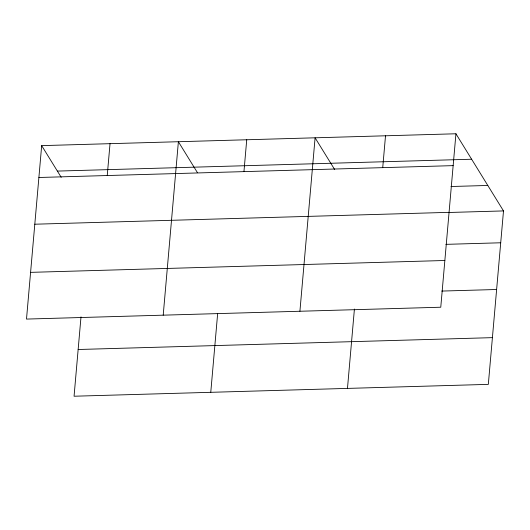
<?xml version="1.0" encoding="UTF-8"?>
<svg xmlns="http://www.w3.org/2000/svg" width="530" height="530" viewBox="0 0 530 530"><rect width="100%" height="100%" fill="white"/><g stroke="black" fill="none" stroke-linecap="round" stroke-linejoin="round"><path stroke-width="0.79" d="M41.678 145.631L26.5 319.08L440.768 307.221L455.939 133.772L41.678 145.631L61.202 177.305M81.004 316.867L74.061 396.228L488.322 384.369L503.5 210.92L455.939 133.772M107.239 175.536L110.028 143.676M163.207 315.165L178.385 141.722L197.478 172.701M210.768 392.313L217.638 313.767M243.952 171.621L246.735 139.761M299.914 311.249L315.092 137.807L334.615 169.474M347.475 388.397L354.418 309.036M382.726 167.646L385.515 135.786M57.366 171.091L471.634 159.232M38.889 177.49L453.157 165.632M450.957 186.514L487.805 185.46M34.801 224.216L449.069 212.351M448.632 212.49L503.5 210.92M445.849 244.35L500.711 242.78M30.588 272.354L444.856 260.495M441.762 291.069L496.623 289.499M78.148 349.502L492.416 337.643"/></g></svg>
